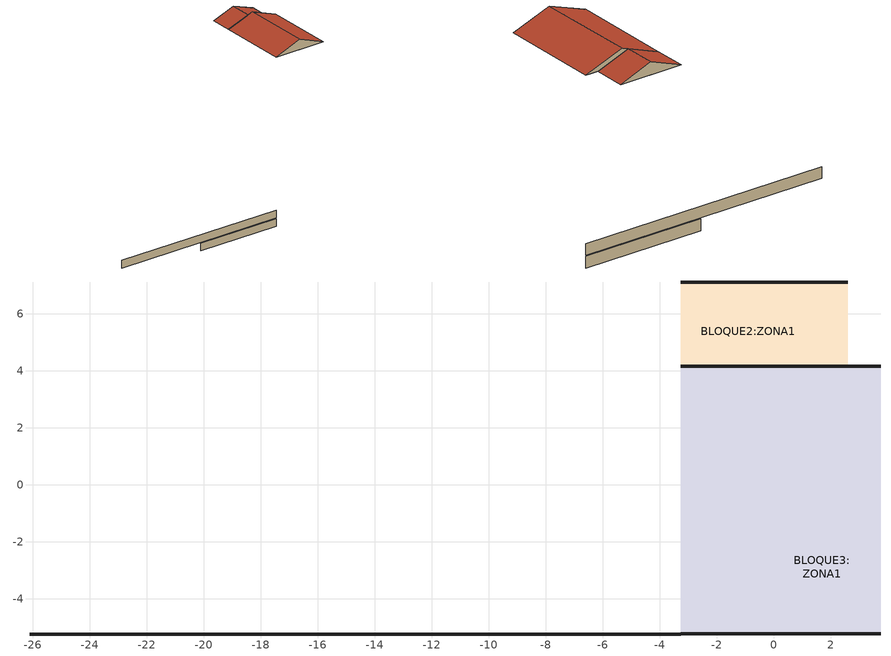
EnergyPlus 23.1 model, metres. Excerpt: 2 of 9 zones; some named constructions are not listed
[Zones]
BLOQUE3:ZONA1
 floor outside (Combined external floor - Uninsulated - Lightweight): -3.26,4.16 -2.81,4.16 -2.81,-4.94 -3.26,-4.94 z2.3; -3.26,-4.94 3.29,-4.94 3.29,-5.24 -3.26,-5.24 z2.3; 3.29,4.16 3.74,4.16 3.74,-5.24 3.29,-5.24 z2.3
 floor to BLOQUE1:LIVINGXROOM (Combined semi-exposed roof - Uninsulated - Lightweight_Rev): 0.08,2.31 -2.81,2.31 -2.81,4.16 0.08,4.16 z2.3; 0.99,-0.84 0.08,-0.84 0.08,4.16 0.99,4.16 z2.3
 floor to BLOQUE1:BEDROOM1 (Combined semi-exposed roof - Uninsulated - Lightweight_Rev): 0.08,0.56 -2.81,0.56 -2.81,2.31 0.08,2.31 z2.3
 floor to BLOQUE1:MASTERBEDROOM (Combined semi-exposed roof - Uninsulated - Lightweight_Rev): 0.08,-0.84 -0.71,-0.84 -0.71,0.56 0.08,0.56 z2.3; 0.08,-4.94 -2.81,-4.94 -2.81,-0.84 0.08,-0.84 z2.3
 floor to BLOQUE1:BATHROOM1 (Combined semi-exposed roof - Uninsulated - Lightweight_Rev): -0.71,-0.84 -2.81,-0.84 -2.81,0.56 -0.71,0.56 z2.3
 floor to BLOQUE1:BEDROOM2 (Combined semi-exposed roof - Uninsulated - Lightweight_Rev): 3.29,-4.94 0.08,-4.94 0.08,-0.84 3.29,-0.84 z2.3
 floor to BLOQUE1:KITCHEN (Combined semi-exposed roof - Uninsulated - Lightweight_Rev): 3.29,0.56 0.99,0.56 0.99,4.16 3.29,4.16 z2.3
 floor to BLOQUE1:BATHROOM2 (Combined semi-exposed roof - Uninsulated - Lightweight_Rev): 3.29,-0.84 0.99,-0.84 0.99,0.56 3.29,0.56 z2.3
 wall outside (Wall - Uninsulated - Lightweight): -3.26,-5.24,2.3 3.74,-5.24,2.3 0.24,-5.24,3.6; 3.74,4.16,2.3 2.59,4.16,2.3 -0.32,4.16,3.39 0.24,4.16,3.6
 wall outside (LinearBridgingConstruction): -3.26,-5.24 -26.1,-5.24 z-18.8:-17.8
 wall to BLOQUE2:ZONA1 (Lightweight 2 x 25mm gypsum plasterboard with 100mm cavity): 2.59,4.16,2.3 -3.26,4.16,2.3 -0.32,4.16,3.39
 roof outside (Pitched roof - Uninsulated - Lightweight): 3.74,-5.24,2.3 3.74,4.16,2.3 0.24,4.16,3.6 0.24,-5.24,3.6; -3.26,4.16,2.3 -3.26,-5.24,2.3 0.24,-5.24,3.6 0.24,4.16,3.6
BLOQUE2:ZONA1
 floor outside (Combined external floor - Uninsulated - Lightweight): 0.99,6.61 2.59,6.61 2.59,4.16 0.99,4.16 z2.3; -2.81,7.11 2.59,7.11 2.59,6.61 -2.81,6.61 z2.3; -3.26,7.11 -2.81,7.11 -2.81,4.16 -3.26,4.16 z2.3
 floor to BLOQUE1:LIVINGXROOM (Combined semi-exposed roof - Uninsulated - Lightweight_Rev): 0.99,4.16 -2.81,4.16 -2.81,6.61 0.99,6.61 z2.3
 wall outside (Wall - Uninsulated - Lightweight): -3.26,4.16,2.3 -0.32,4.16,3.39 -0.33,4.16,3.4; 2.59,7.11,2.3 -3.26,7.11,2.3 -0.33,7.11,3.4
 wall outside (LinearBridgingConstruction): -3.26,-5.24 -14.4,-5.24 z-19.9:-18.9
 roof outside (Pitched roof - Uninsulated - Lightweight): -3.26,7.11,2.3 -3.26,4.16,2.3 -0.33,4.16,3.4 -0.33,7.11,3.4; 2.59,4.16,2.3 2.59,7.11,2.3 -0.33,7.11,3.4 -0.33,4.16,3.4
[ENERGYMANAGEMENTSYSTEM:PROGRAM]
SetWindowOperation_BLOQUE1_LIVINGXROOM_Partition_3_0_0_0_0_0_Door: if BLOQUE1_LIVINGXROOM_Partition_3_0_0_0_0_0_Door_CoolCoil==0; if BLOQUE1_LIVINGXROOM_Partition_3_0_0_0_0_0_Door_HeatCoil==0; set NoH_NoC_reqs = 1; else; set NoH_NoC_reqs = 0; endif; else; set NoH_NoC_reqs = 0; endif; if BLOQUE1_LIVINGXROOM_Partition_3_0_0_0_0_0_Door_OpT<roundedACST; if BLOQUE1_LIVINGXROOM_Partition_3_0_0_0_0_0_Door_WindSpeed <= MaxWindSpeed; if BLOQUE1_LIVINGXROOM_Partition_3_0_0_0_0_0_Door_OutT>MinOutTemp; if BLOQUE1_LIVINGXROOM_Partition_3_0_0_0_0_0_Door_OutT < BLOQUE1_LIVINGXROOM_Partition_3_0_0_0_0_0_Door_OpT; if BLOQUE1_LIVINGXROOM_Partition_3_0_0_0_0_0_Door_Occ_count > 0; set meets_base_reqs = 1; else; set meets_base_reqs = 0; endif; else; set meets_base_reqs = 0; endif; else; set meets_base_reqs = 0; endif; else; set meets_base_reqs = 0; endif; else; set meets_base_reqs = 0; endif; if (NoH_NoC_reqs == 1) && (meets_base_reqs == 1); if BLOQUE1_LIVINGXROOM_Partition_3_0_0_0_0_0_Door_OpT>VST; set Ventilates_HVACmode2_BLOQUE1_LIVINGXROOM_Partition_3_0_0_0_0_0_Door = 1; else; set Ventilates_HVACmode2_BLOQUE1_LIVINGXROOM_Partition_3_0_0_0_0_0_Door = 0; endif; else; set Ventilates_HVACmode2_BLOQUE1_LIVINGXROOM_Partition_3_0_0_0_0_0_Door = 0; endif; if VentCtrl == 0; if BLOQUE1_LIVINGXROOM_Partition_3_0_0_0_0_0_Door_OutT < BLOQUE1_LIVINGXROOM_Partition_3_0_0_0_0_0_Door_OpT; if BLOQUE1_LIVINGXROOM_Partition_3_0_0_0_0_0_Door_OutT>MinOutTemp; if BLOQUE1_LIVINGXROOM_Partition_3_0_0_0_0_0_Door_OpT > VST; if BLOQUE1_LIVINGXROOM_Partition_3_0_0_0_0_0_Door_WindSpeed <= MaxWindSpeed; set Ventilates_HVACmode1_BLOQUE1_LIVINGXROOM_Partition_3_0_0_0_0_0_Door = 1; else; set Ventilates_HVACmode1_BLOQUE1_LIVINGXROOM_Partition_3_0_0_0_0_0_Door = 0; endif; else; set Ventilates_HVACmode1_BLOQUE1_LIVINGXROOM_Partition_3_0_0_0_0_0_Door = 0; endif; else; set Ventilates_HVACmode1_BLOQUE1_LIVINGXROOM_Partition_3_0_0_0_0_0_Door = 0; endif; else; set Ventilates_HVACmode1_BLOQUE1_LIVINGXROOM_Partition_3_0_0_0_0_0_Door = 0; endif; elseif VentCtrl == 1; if BLOQUE1_LIVINGXROOM_Partition_3_0_0_0_0_0_Door_OutT<BLOQUE1_LIVINGXROOM_Partition_3_0_0_0_0_0_Door_OpT; if BLOQUE1_LIVINGXROOM_Partition_3_0_0_0_0_0_Door_OutT>MinOutTemp; if BLOQUE1_LIVINGXROOM_Partition_3_0_0_0_0_0_Door_OpT > ACSTnoTol; if BLOQUE1_LIVINGXROOM_Partition_3_0_0_0_0_0_Door_WindSpeed <= MaxWindSpeed; set Ventilates_HVACmode1_BLOQUE1_LIVINGXROOM_Partition_3_0_0_0_0_0_Door = 1; else; set Ventilates_HVACmode1_BLOQUE1_LIVINGXROOM_Partition_3_0_0_0_0_0_Door = 0; endif; else; set Ventilates_HVACmode1_BLOQUE1_LIVINGXROOM_Partition_3_0_0_0_0_0_Door = 0; endif; else; set Ventilates_HVACmode1_BLOQUE1_LIVINGXROOM_Partition_3_0_0_0_0_0_Door = 0; endif; else; set Ventilates_HVACmode1_BLOQUE1_LIVINGXROOM_Partition_3_0_0_0_0_0_Door = 0; endif; endif; if HVACmode == 0; set BLOQUE1_LIVINGXROOM_Partition_3_0_0_0_0_0_Door_VentOpenFact = 0; elseif HVACmode == 1; if Ventilates_HVACmode1_BLOQUE1_LIVINGXROOM_Partition_3_0_0_0_0_0_Door == 1; set BLOQUE1_LIVINGXROOM_Partition_3_0_0_0_0_0_Door_VentOpenFact = BLOQUE1_LIVINGXROOM_Partition_3_0_0_0_0_0_Door_MyVOF; else; set BLOQUE1_LIVINGXROOM_Partition_3_0_0_0_0_0_Door_VentOpenFact = 0; endif; elseif HVACmode == 2; if Ventilates_HVACmode2_BLOQUE1_LIVINGXROOM_Partition_3_0_0_0_0_0_Door == 1; if (VentCtrl==0) || (VentCtrl==1); set BLOQUE1_LIVINGXROOM_Partition_3_0_0_0_0_0_Door_VentOpenFact = 1; elseif (VentCtrl==2) || (VentCtrl==3); set BLOQUE1_LIVINGXROOM_Partition_3_0_0_0_0_0_Door_VentOpenFact = BLOQUE1_LIVINGXROOM_Partition_3_0_0_0_0_0_Door_MyVOF; endif; else; set BLOQUE1_LIVINGXROOM_Partition_3_0_0_0_0_0_Door_VentOpenFact = 0; endif; endif
SetWindowOperation_BLOQUE1_LIVINGXROOM_Partition_5_0_0_0_0_0_Door: if BLOQUE1_LIVINGXROOM_Partition_5_0_0_0_0_0_Door_CoolCoil==0; if BLOQUE1_LIVINGXROOM_Partition_5_0_0_0_0_0_Door_HeatCoil==0; set NoH_NoC_reqs = 1; else; set NoH_NoC_reqs = 0; endif; else; set NoH_NoC_reqs = 0; endif; if BLOQUE1_LIVINGXROOM_Partition_5_0_0_0_0_0_Door_OpT<roundedACST; if BLOQUE1_LIVINGXROOM_Partition_5_0_0_0_0_0_Door_WindSpeed <= MaxWindSpeed; if BLOQUE1_LIVINGXROOM_Partition_5_0_0_0_0_0_Door_OutT>MinOutTemp; if BLOQUE1_LIVINGXROOM_Partition_5_0_0_0_0_0_Door_OutT < BLOQUE1_LIVINGXROOM_Partition_5_0_0_0_0_0_Door_OpT; if BLOQUE1_LIVINGXROOM_Partition_5_0_0_0_0_0_Door_Occ_count > 0; set meets_base_reqs = 1; else; set meets_base_reqs = 0; endif; else; set meets_base_reqs = 0; endif; else; set meets_base_reqs = 0; endif; else; set meets_base_reqs = 0; endif; else; set meets_base_reqs = 0; endif; if (NoH_NoC_reqs == 1) && (meets_base_reqs == 1); if BLOQUE1_LIVINGXROOM_Partition_5_0_0_0_0_0_Door_OpT>VST; set Ventilates_HVACmode2_BLOQUE1_LIVINGXROOM_Partition_5_0_0_0_0_0_Door = 1; else; set Ventilates_HVACmode2_BLOQUE1_LIVINGXROOM_Partition_5_0_0_0_0_0_Door = 0; endif; else; set Ventilates_HVACmode2_BLOQUE1_LIVINGXROOM_Partition_5_0_0_0_0_0_Door = 0; endif; if VentCtrl == 0; if BLOQUE1_LIVINGXROOM_Partition_5_0_0_0_0_0_Door_OutT < BLOQUE1_LIVINGXROOM_Partition_5_0_0_0_0_0_Door_OpT; if BLOQUE1_LIVINGXROOM_Partition_5_0_0_0_0_0_Door_OutT>MinOutTemp; if BLOQUE1_LIVINGXROOM_Partition_5_0_0_0_0_0_Door_OpT > VST; if BLOQUE1_LIVINGXROOM_Partition_5_0_0_0_0_0_Door_WindSpeed <= MaxWindSpeed; set Ventilates_HVACmode1_BLOQUE1_LIVINGXROOM_Partition_5_0_0_0_0_0_Door = 1; else; set Ventilates_HVACmode1_BLOQUE1_LIVINGXROOM_Partition_5_0_0_0_0_0_Door = 0; endif; else; set Ventilates_HVACmode1_BLOQUE1_LIVINGXROOM_Partition_5_0_0_0_0_0_Door = 0; endif; else; set Ventilates_HVACmode1_BLOQUE1_LIVINGXROOM_Partition_5_0_0_0_0_0_Door = 0; endif; else; set Ventilates_HVACmode1_BLOQUE1_LIVINGXROOM_Partition_5_0_0_0_0_0_Door = 0; endif; elseif VentCtrl == 1; if BLOQUE1_LIVINGXROOM_Partition_5_0_0_0_0_0_Door_OutT<BLOQUE1_LIVINGXROOM_Partition_5_0_0_0_0_0_Door_OpT; if BLOQUE1_LIVINGXROOM_Partition_5_0_0_0_0_0_Door_OutT>MinOutTemp; if BLOQUE1_LIVINGXROOM_Partition_5_0_0_0_0_0_Door_OpT > ACSTnoTol; if BLOQUE1_LIVINGXROOM_Partition_5_0_0_0_0_0_Door_WindSpeed <= MaxWindSpeed; set Ventilates_HVACmode1_BLOQUE1_LIVINGXROOM_Partition_5_0_0_0_0_0_Door = 1; else; set Ventilates_HVACmode1_BLOQUE1_LIVINGXROOM_Partition_5_0_0_0_0_0_Door = 0; endif; else; set Ventilates_HVACmode1_BLOQUE1_LIVINGXROOM_Partition_5_0_0_0_0_0_Door = 0; endif; else; set Ventilates_HVACmode1_BLOQUE1_LIVINGXROOM_Partition_5_0_0_0_0_0_Door = 0; endif; else; set Ventilates_HVACmode1_BLOQUE1_LIVINGXROOM_Partition_5_0_0_0_0_0_Door = 0; endif; endif; if HVACmode == 0; set BLOQUE1_LIVINGXROOM_Partition_5_0_0_0_0_0_Door_VentOpenFact = 0; elseif HVACmode == 1; if Ventilates_HVACmode1_BLOQUE1_LIVINGXROOM_Partition_5_0_0_0_0_0_Door == 1; set BLOQUE1_LIVINGXROOM_Partition_5_0_0_0_0_0_Door_VentOpenFact = BLOQUE1_LIVINGXROOM_Partition_5_0_0_0_0_0_Door_MyVOF; else; set BLOQUE1_LIVINGXROOM_Partition_5_0_0_0_0_0_Door_VentOpenFact = 0; endif; elseif HVACmode == 2; if Ventilates_HVACmode2_BLOQUE1_LIVINGXROOM_Partition_5_0_0_0_0_0_Door == 1; if (VentCtrl==0) || (VentCtrl==1); set BLOQUE1_LIVINGXROOM_Partition_5_0_0_0_0_0_Door_VentOpenFact = 1; elseif (VentCtrl==2) || (VentCtrl==3); set BLOQUE1_LIVINGXROOM_Partition_5_0_0_0_0_0_Door_VentOpenFact = BLOQUE1_LIVINGXROOM_Partition_5_0_0_0_0_0_Door_MyVOF; endif; else; set BLOQUE1_LIVINGXROOM_Partition_5_0_0_0_0_0_Door_VentOpenFact = 0; endif; endif
SetWindowOperation_BLOQUE1_LIVINGXROOM_Partition_6_0_0_0_0_0_Door: if BLOQUE1_LIVINGXROOM_Partition_6_0_0_0_0_0_Door_CoolCoil==0; if BLOQUE1_LIVINGXROOM_Partition_6_0_0_0_0_0_Door_HeatCoil==0; set NoH_NoC_reqs = 1; else; set NoH_NoC_reqs = 0; endif; else; set NoH_NoC_reqs = 0; endif; if BLOQUE1_LIVINGXROOM_Partition_6_0_0_0_0_0_Door_OpT<roundedACST; if BLOQUE1_LIVINGXROOM_Partition_6_0_0_0_0_0_Door_WindSpeed <= MaxWindSpeed; if BLOQUE1_LIVINGXROOM_Partition_6_0_0_0_0_0_Door_OutT>MinOutTemp; if BLOQUE1_LIVINGXROOM_Partition_6_0_0_0_0_0_Door_OutT < BLOQUE1_LIVINGXROOM_Partition_6_0_0_0_0_0_Door_OpT; if BLOQUE1_LIVINGXROOM_Partition_6_0_0_0_0_0_Door_Occ_count > 0; set meets_base_reqs = 1; else; set meets_base_reqs = 0; endif; else; set meets_base_reqs = 0; endif; else; set meets_base_reqs = 0; endif; else; set meets_base_reqs = 0; endif; else; set meets_base_reqs = 0; endif; if (NoH_NoC_reqs == 1) && (meets_base_reqs == 1); if BLOQUE1_LIVINGXROOM_Partition_6_0_0_0_0_0_Door_OpT>VST; set Ventilates_HVACmode2_BLOQUE1_LIVINGXROOM_Partition_6_0_0_0_0_0_Door = 1; else; set Ventilates_HVACmode2_BLOQUE1_LIVINGXROOM_Partition_6_0_0_0_0_0_Door = 0; endif; else; set Ventilates_HVACmode2_BLOQUE1_LIVINGXROOM_Partition_6_0_0_0_0_0_Door = 0; endif; if VentCtrl == 0; if BLOQUE1_LIVINGXROOM_Partition_6_0_0_0_0_0_Door_OutT < BLOQUE1_LIVINGXROOM_Partition_6_0_0_0_0_0_Door_OpT; if BLOQUE1_LIVINGXROOM_Partition_6_0_0_0_0_0_Door_OutT>MinOutTemp; if BLOQUE1_LIVINGXROOM_Partition_6_0_0_0_0_0_Door_OpT > VST; if BLOQUE1_LIVINGXROOM_Partition_6_0_0_0_0_0_Door_WindSpeed <= MaxWindSpeed; set Ventilates_HVACmode1_BLOQUE1_LIVINGXROOM_Partition_6_0_0_0_0_0_Door = 1; else; set Ventilates_HVACmode1_BLOQUE1_LIVINGXROOM_Partition_6_0_0_0_0_0_Door = 0; endif; else; set Ventilates_HVACmode1_BLOQUE1_LIVINGXROOM_Partition_6_0_0_0_0_0_Door = 0; endif; else; set Ventilates_HVACmode1_BLOQUE1_LIVINGXROOM_Partition_6_0_0_0_0_0_Door = 0; endif; else; set Ventilates_HVACmode1_BLOQUE1_LIVINGXROOM_Partition_6_0_0_0_0_0_Door = 0; endif; elseif VentCtrl == 1; if BLOQUE1_LIVINGXROOM_Partition_6_0_0_0_0_0_Door_OutT<BLOQUE1_LIVINGXROOM_Partition_6_0_0_0_0_0_Door_OpT; if BLOQUE1_LIVINGXROOM_Partition_6_0_0_0_0_0_Door_OutT>MinOutTemp; if BLOQUE1_LIVINGXROOM_Partition_6_0_0_0_0_0_Door_OpT > ACSTnoTol; if BLOQUE1_LIVINGXROOM_Partition_6_0_0_0_0_0_Door_WindSpeed <= MaxWindSpeed; set Ventilates_HVACmode1_BLOQUE1_LIVINGXROOM_Partition_6_0_0_0_0_0_Door = 1; else; set Ventilates_HVACmode1_BLOQUE1_LIVINGXROOM_Partition_6_0_0_0_0_0_Door = 0; endif; else; set Ventilates_HVACmode1_BLOQUE1_LIVINGXROOM_Partition_6_0_0_0_0_0_Door = 0; endif; else; set Ventilates_HVACmode1_BLOQUE1_LIVINGXROOM_Partition_6_0_0_0_0_0_Door = 0; endif; else; set Ventilates_HVACmode1_BLOQUE1_LIVINGXROOM_Partition_6_0_0_0_0_0_Door = 0; endif; endif; if HVACmode == 0; set BLOQUE1_LIVINGXROOM_Partition_6_0_0_0_0_0_Door_VentOpenFact = 0; elseif HVACmode == 1; if Ventilates_HVACmode1_BLOQUE1_LIVINGXROOM_Partition_6_0_0_0_0_0_Door == 1; set BLOQUE1_LIVINGXROOM_Partition_6_0_0_0_0_0_Door_VentOpenFact = BLOQUE1_LIVINGXROOM_Partition_6_0_0_0_0_0_Door_MyVOF; else; set BLOQUE1_LIVINGXROOM_Partition_6_0_0_0_0_0_Door_VentOpenFact = 0; endif; elseif HVACmode == 2; if Ventilates_HVACmode2_BLOQUE1_LIVINGXROOM_Partition_6_0_0_0_0_0_Door == 1; if (VentCtrl==0) || (VentCtrl==1); set BLOQUE1_LIVINGXROOM_Partition_6_0_0_0_0_0_Door_VentOpenFact = 1; elseif (VentCtrl==2) || (VentCtrl==3); set BLOQUE1_LIVINGXROOM_Partition_6_0_0_0_0_0_Door_VentOpenFact = BLOQUE1_LIVINGXROOM_Partition_6_0_0_0_0_0_Door_MyVOF; endif; else; set BLOQUE1_LIVINGXROOM_Partition_6_0_0_0_0_0_Door_VentOpenFact = 0; endif; endif
SetMyVOF_BLOQUE1_LIVINGXROOM_Partition_7_0_0_0_0_0_Door: set slope = (1 - MultiplierVOF) / (MinTempDiffVOF - MaxTempDiffVOF); if BLOQUE1_LIVINGXROOM_Partition_7_0_0_0_0_0_Door_OutT > 0; set BLOQUE1_LIVINGXROOM_Partition_7_0_0_0_0_0_Door_TempDiffVOF = BLOQUE1_LIVINGXROOM_Partition_7_0_0_0_0_0_Door_OpT - BLOQUE1_LIVINGXROOM_Partition_7_0_0_0_0_0_Door_OutT; else; set BLOQUE1_LIVINGXROOM_Partition_7_0_0_0_0_0_Door_TempDiffVOF = BLOQUE1_LIVINGXROOM_Partition_7_0_0_0_0_0_Door_OpT + BLOQUE1_LIVINGXROOM_Partition_7_0_0_0_0_0_Door_OutT; endif; if BLOQUE1_LIVINGXROOM_Partition_7_0_0_0_0_0_Door_OutT > BLOQUE1_LIVINGXROOM_Partition_7_0_0_0_0_0_Door_OpT; set BLOQUE1_LIVINGXROOM_Partition_7_0_0_0_0_0_Door_MyVOF = 0; else; if BLOQUE1_LIVINGXROOM_Partition_7_0_0_0_0_0_Door_TempDiffVOF > MaxTempDiffVOF; set BLOQUE1_LIVINGXROOM_Partition_7_0_0_0_0_0_Door_MyVOF = MultiplierVOF; elseif BLOQUE1_LIVINGXROOM_Partition_7_0_0_0_0_0_Door_TempDiffVOF < MinTempDiffVOF; set BLOQUE1_LIVINGXROOM_Partition_7_0_0_0_0_0_Door_MyVOF = 1.0; else; set BLOQUE1_LIVINGXROOM_Partition_7_0_0_0_0_0_Door_MyVOF = slope*BLOQUE1_LIVINGXROOM_Partition_7_0_0_0_0_0_Door_TempDiffVOF - slope*MinTempDiffVOF + 1; endif; endif
SetWindowOperation_BLOQUE1_LIVINGXROOM_Partition_7_0_0_0_0_0_Door: if BLOQUE1_LIVINGXROOM_Partition_7_0_0_0_0_0_Door_CoolCoil==0; if BLOQUE1_LIVINGXROOM_Partition_7_0_0_0_0_0_Door_HeatCoil==0; set NoH_NoC_reqs = 1; else; set NoH_NoC_reqs = 0; endif; else; set NoH_NoC_reqs = 0; endif; if BLOQUE1_LIVINGXROOM_Partition_7_0_0_0_0_0_Door_OpT<roundedACST; if BLOQUE1_LIVINGXROOM_Partition_7_0_0_0_0_0_Door_WindSpeed <= MaxWindSpeed; if BLOQUE1_LIVINGXROOM_Partition_7_0_0_0_0_0_Door_OutT>MinOutTemp; if BLOQUE1_LIVINGXROOM_Partition_7_0_0_0_0_0_Door_OutT < BLOQUE1_LIVINGXROOM_Partition_7_0_0_0_0_0_Door_OpT; if BLOQUE1_LIVINGXROOM_Partition_7_0_0_0_0_0_Door_Occ_count > 0; set meets_base_reqs = 1; else; set meets_base_reqs = 0; endif; else; set meets_base_reqs = 0; endif; else; set meets_base_reqs = 0; endif; else; set meets_base_reqs = 0; endif; else; set meets_base_reqs = 0; endif; if (NoH_NoC_reqs == 1) && (meets_base_reqs == 1); if BLOQUE1_LIVINGXROOM_Partition_7_0_0_0_0_0_Door_OpT>VST; set Ventilates_HVACmode2_BLOQUE1_LIVINGXROOM_Partition_7_0_0_0_0_0_Door = 1; else; set Ventilates_HVACmode2_BLOQUE1_LIVINGXROOM_Partition_7_0_0_0_0_0_Door = 0; endif; else; set Ventilates_HVACmode2_BLOQUE1_LIVINGXROOM_Partition_7_0_0_0_0_0_Door = 0; endif; if VentCtrl == 0; if BLOQUE1_LIVINGXROOM_Partition_7_0_0_0_0_0_Door_OutT < BLOQUE1_LIVINGXROOM_Partition_7_0_0_0_0_0_Door_OpT; if BLOQUE1_LIVINGXROOM_Partition_7_0_0_0_0_0_Door_OutT>MinOutTemp; if BLOQUE1_LIVINGXROOM_Partition_7_0_0_0_0_0_Door_OpT > VST; if BLOQUE1_LIVINGXROOM_Partition_7_0_0_0_0_0_Door_WindSpeed <= MaxWindSpeed; set Ventilates_HVACmode1_BLOQUE1_LIVINGXROOM_Partition_7_0_0_0_0_0_Door = 1; else; set Ventilates_HVACmode1_BLOQUE1_LIVINGXROOM_Partition_7_0_0_0_0_0_Door = 0; endif; else; set Ventilates_HVACmode1_BLOQUE1_LIVINGXROOM_Partition_7_0_0_0_0_0_Door = 0; endif; else; set Ventilates_HVACmode1_BLOQUE1_LIVINGXROOM_Partition_7_0_0_0_0_0_Door = 0; endif; else; set Ventilates_HVACmode1_BLOQUE1_LIVINGXROOM_Partition_7_0_0_0_0_0_Door = 0; endif; elseif VentCtrl == 1; if BLOQUE1_LIVINGXROOM_Partition_7_0_0_0_0_0_Door_OutT<BLOQUE1_LIVINGXROOM_Partition_7_0_0_0_0_0_Door_OpT; if BLOQUE1_LIVINGXROOM_Partition_7_0_0_0_0_0_Door_OutT>MinOutTemp; if BLOQUE1_LIVINGXROOM_Partition_7_0_0_0_0_0_Door_OpT > ACSTnoTol; if BLOQUE1_LIVINGXROOM_Partition_7_0_0_0_0_0_Door_WindSpeed <= MaxWindSpeed; set Ventilates_HVACmode1_BLOQUE1_LIVINGXROOM_Partition_7_0_0_0_0_0_Door = 1; else; set Ventilates_HVACmode1_BLOQUE1_LIVINGXROOM_Partition_7_0_0_0_0_0_Door = 0; endif; else; set Ventilates_HVACmode1_BLOQUE1_LIVINGXROOM_Partition_7_0_0_0_0_0_Door = 0; endif; else; set Ventilates_HVACmode1_BLOQUE1_LIVINGXROOM_Partition_7_0_0_0_0_0_Door = 0; endif; else; set Ventilates_HVACmode1_BLOQUE1_LIVINGXROOM_Partition_7_0_0_0_0_0_Door = 0; endif; endif; if HVACmode == 0; set BLOQUE1_LIVINGXROOM_Partition_7_0_0_0_0_0_Door_VentOpenFact = 0; elseif HVACmode == 1; if Ventilates_HVACmode1_BLOQUE1_LIVINGXROOM_Partition_7_0_0_0_0_0_Door == 1; set BLOQUE1_LIVINGXROOM_Partition_7_0_0_0_0_0_Door_VentOpenFact = BLOQUE1_LIVINGXROOM_Partition_7_0_0_0_0_0_Door_MyVOF; else; set BLOQUE1_LIVINGXROOM_Partition_7_0_0_0_0_0_Door_VentOpenFact = 0; endif; elseif HVACmode == 2; if Ventilates_HVACmode2_BLOQUE1_LIVINGXROOM_Partition_7_0_0_0_0_0_Door == 1; if (VentCtrl==0) || (VentCtrl==1); set BLOQUE1_LIVINGXROOM_Partition_7_0_0_0_0_0_Door_VentOpenFact = 1; elseif (VentCtrl==2) || (VentCtrl==3); set BLOQUE1_LIVINGXROOM_Partition_7_0_0_0_0_0_Door_VentOpenFact = BLOQUE1_LIVINGXROOM_Partition_7_0_0_0_0_0_Door_MyVOF; endif; else; set BLOQUE1_LIVINGXROOM_Partition_7_0_0_0_0_0_Door_VentOpenFact = 0; endif; endif
SetMyVOF_BLOQUE1_LIVINGXROOM_Wall_8_0_0_0_0_0_Door: set slope = (1 - MultiplierVOF) / (MinTempDiffVOF - MaxTempDiffVOF); if BLOQUE1_LIVINGXROOM_Wall_8_0_0_0_0_0_Door_OutT > 0; set BLOQUE1_LIVINGXROOM_Wall_8_0_0_0_0_0_Door_TempDiffVOF = BLOQUE1_LIVINGXROOM_Wall_8_0_0_0_0_0_Door_OpT - BLOQUE1_LIVINGXROOM_Wall_8_0_0_0_0_0_Door_OutT; else; set BLOQUE1_LIVINGXROOM_Wall_8_0_0_0_0_0_Door_TempDiffVOF = BLOQUE1_LIVINGXROOM_Wall_8_0_0_0_0_0_Door_OpT + BLOQUE1_LIVINGXROOM_Wall_8_0_0_0_0_0_Door_OutT; endif; if BLOQUE1_LIVINGXROOM_Wall_8_0_0_0_0_0_Door_OutT > BLOQUE1_LIVINGXROOM_Wall_8_0_0_0_0_0_Door_OpT; set BLOQUE1_LIVINGXROOM_Wall_8_0_0_0_0_0_Door_MyVOF = 0; else; if BLOQUE1_LIVINGXROOM_Wall_8_0_0_0_0_0_Door_TempDiffVOF > MaxTempDiffVOF; set BLOQUE1_LIVINGXROOM_Wall_8_0_0_0_0_0_Door_MyVOF = MultiplierVOF; elseif BLOQUE1_LIVINGXROOM_Wall_8_0_0_0_0_0_Door_TempDiffVOF < MinTempDiffVOF; set BLOQUE1_LIVINGXROOM_Wall_8_0_0_0_0_0_Door_MyVOF = 1.0; else; set BLOQUE1_LIVINGXROOM_Wall_8_0_0_0_0_0_Door_MyVOF = slope*BLOQUE1_LIVINGXROOM_Wall_8_0_0_0_0_0_Door_TempDiffVOF - slope*MinTempDiffVOF + 1; endif; endif
SetWindowOperation_BLOQUE1_LIVINGXROOM_Wall_8_0_0_0_0_0_Door: if BLOQUE1_LIVINGXROOM_Wall_8_0_0_0_0_0_Door_CoolCoil==0; if BLOQUE1_LIVINGXROOM_Wall_8_0_0_0_0_0_Door_HeatCoil==0; set NoH_NoC_reqs = 1; else; set NoH_NoC_reqs = 0; endif; else; set NoH_NoC_reqs = 0; endif; if BLOQUE1_LIVINGXROOM_Wall_8_0_0_0_0_0_Door_OpT<roundedACST; if BLOQUE1_LIVINGXROOM_Wall_8_0_0_0_0_0_Door_WindSpeed <= MaxWindSpeed; if BLOQUE1_LIVINGXROOM_Wall_8_0_0_0_0_0_Door_OutT>MinOutTemp; if BLOQUE1_LIVINGXROOM_Wall_8_0_0_0_0_0_Door_OutT < BLOQUE1_LIVINGXROOM_Wall_8_0_0_0_0_0_Door_OpT; if BLOQUE1_LIVINGXROOM_Wall_8_0_0_0_0_0_Door_Occ_count > 0; set meets_base_reqs = 1; else; set meets_base_reqs = 0; endif; else; set meets_base_reqs = 0; endif; else; set meets_base_reqs = 0; endif; else; set meets_base_reqs = 0; endif; else; set meets_base_reqs = 0; endif; if (NoH_NoC_reqs == 1) && (meets_base_reqs == 1); if BLOQUE1_LIVINGXROOM_Wall_8_0_0_0_0_0_Door_OpT>VST; set Ventilates_HVACmode2_BLOQUE1_LIVINGXROOM_Wall_8_0_0_0_0_0_Door = 1; else; set Ventilates_HVACmode2_BLOQUE1_LIVINGXROOM_Wall_8_0_0_0_0_0_Door = 0; endif; else; set Ventilates_HVACmode2_BLOQUE1_LIVINGXROOM_Wall_8_0_0_0_0_0_Door = 0; endif; if VentCtrl == 0; if BLOQUE1_LIVINGXROOM_Wall_8_0_0_0_0_0_Door_OutT < BLOQUE1_LIVINGXROOM_Wall_8_0_0_0_0_0_Door_OpT; if BLOQUE1_LIVINGXROOM_Wall_8_0_0_0_0_0_Door_OutT>MinOutTemp; if BLOQUE1_LIVINGXROOM_Wall_8_0_0_0_0_0_Door_OpT > VST; if BLOQUE1_LIVINGXROOM_Wall_8_0_0_0_0_0_Door_WindSpeed <= MaxWindSpeed; set Ventilates_HVACmode1_BLOQUE1_LIVINGXROOM_Wall_8_0_0_0_0_0_Door = 1; else; set Ventilates_HVACmode1_BLOQUE1_LIVINGXROOM_Wall_8_0_0_0_0_0_Door = 0; endif; else; set Ventilates_HVACmode1_BLOQUE1_LIVINGXROOM_Wall_8_0_0_0_0_0_Door = 0; endif; else; set Ventilates_HVACmode1_BLOQUE1_LIVINGXROOM_Wall_8_0_0_0_0_0_Door = 0; endif; else; set Ventilates_HVACmode1_BLOQUE1_LIVINGXROOM_Wall_8_0_0_0_0_0_Door = 0; endif; elseif VentCtrl == 1; if BLOQUE1_LIVINGXROOM_Wall_8_0_0_0_0_0_Door_OutT<BLOQUE1_LIVINGXROOM_Wall_8_0_0_0_0_0_Door_OpT; if BLOQUE1_LIVINGXROOM_Wall_8_0_0_0_0_0_Door_OutT>MinOutTemp; if BLOQUE1_LIVINGXROOM_Wall_8_0_0_0_0_0_Door_OpT > ACSTnoTol; if BLOQUE1_LIVINGXROOM_Wall_8_0_0_0_0_0_Door_WindSpeed <= MaxWindSpeed; set Ventilates_HVACmode1_BLOQUE1_LIVINGXROOM_Wall_8_0_0_0_0_0_Door = 1; else; set Ventilates_HVACmode1_BLOQUE1_LIVINGXROOM_Wall_8_0_0_0_0_0_Door = 0; endif; else; set Ventilates_HVACmode1_BLOQUE1_LIVINGXROOM_Wall_8_0_0_0_0_0_Door = 0; endif; else; set Ventilates_HVACmode1_BLOQUE1_LIVINGXROOM_Wall_8_0_0_0_0_0_Door = 0; endif; else; set Ventilates_HVACmode1_BLOQUE1_LIVINGXROOM_Wall_8_0_0_0_0_0_Door = 0; endif; endif; if HVACmode == 0; set BLOQUE1_LIVINGXROOM_Wall_8_0_0_0_0_0_Door_VentOpenFact = 0; elseif HVACmode == 1; if Ventilates_HVACmode1_BLOQUE1_LIVINGXROOM_Wall_8_0_0_0_0_0_Door == 1; set BLOQUE1_LIVINGXROOM_Wall_8_0_0_0_0_0_Door_VentOpenFact = BLOQUE1_LIVINGXROOM_Wall_8_0_0_0_0_0_Door_MyVOF; else; set BLOQUE1_LIVINGXROOM_Wall_8_0_0_0_0_0_Door_VentOpenFact = 0; endif; elseif HVACmode == 2; if Ventilates_HVACmode2_BLOQUE1_LIVINGXROOM_Wall_8_0_0_0_0_0_Door == 1; if (VentCtrl==0) || (VentCtrl==1); set BLOQUE1_LIVINGXROOM_Wall_8_0_0_0_0_0_Door_VentOpenFact = 1; elseif (VentCtrl==2) || (VentCtrl==3); set BLOQUE1_LIVINGXROOM_Wall_8_0_0_0_0_0_Door_VentOpenFact = BLOQUE1_LIVINGXROOM_Wall_8_0_0_0_0_0_Door_MyVOF; endif; else; set BLOQUE1_LIVINGXROOM_Wall_8_0_0_0_0_0_Door_VentOpenFact = 0; endif; endif
SetMyVOF_BLOQUE1_LIVINGXROOM_Wall_9_0_0_0_0_0_Win: set slope = (1 - MultiplierVOF) / (MinTempDiffVOF - MaxTempDiffVOF); if BLOQUE1_LIVINGXROOM_Wall_9_0_0_0_0_0_Win_OutT > 0; set BLOQUE1_LIVINGXROOM_Wall_9_0_0_0_0_0_Win_TempDiffVOF = BLOQUE1_LIVINGXROOM_Wall_9_0_0_0_0_0_Win_OpT - BLOQUE1_LIVINGXROOM_Wall_9_0_0_0_0_0_Win_OutT; else; set BLOQUE1_LIVINGXROOM_Wall_9_0_0_0_0_0_Win_TempDiffVOF = BLOQUE1_LIVINGXROOM_Wall_9_0_0_0_0_0_Win_OpT + BLOQUE1_LIVINGXROOM_Wall_9_0_0_0_0_0_Win_OutT; endif; if BLOQUE1_LIVINGXROOM_Wall_9_0_0_0_0_0_Win_OutT > BLOQUE1_LIVINGXROOM_Wall_9_0_0_0_0_0_Win_OpT; set BLOQUE1_LIVINGXROOM_Wall_9_0_0_0_0_0_Win_MyVOF = 0; else; if BLOQUE1_LIVINGXROOM_Wall_9_0_0_0_0_0_Win_TempDiffVOF > MaxTempDiffVOF; set BLOQUE1_LIVINGXROOM_Wall_9_0_0_0_0_0_Win_MyVOF = MultiplierVOF; elseif BLOQUE1_LIVINGXROOM_Wall_9_0_0_0_0_0_Win_TempDiffVOF < MinTempDiffVOF; set BLOQUE1_LIVINGXROOM_Wall_9_0_0_0_0_0_Win_MyVOF = 1.0; else; set BLOQUE1_LIVINGXROOM_Wall_9_0_0_0_0_0_Win_MyVOF = slope*BLOQUE1_LIVINGXROOM_Wall_9_0_0_0_0_0_Win_TempDiffVOF - slope*MinTempDiffVOF + 1; endif; endif
SetWindowOperation_BLOQUE1_LIVINGXROOM_Wall_9_0_0_0_0_0_Win: if BLOQUE1_LIVINGXROOM_Wall_9_0_0_0_0_0_Win_CoolCoil==0; if BLOQUE1_LIVINGXROOM_Wall_9_0_0_0_0_0_Win_HeatCoil==0; set NoH_NoC_reqs = 1; else; set NoH_NoC_reqs = 0; endif; else; set NoH_NoC_reqs = 0; endif; if BLOQUE1_LIVINGXROOM_Wall_9_0_0_0_0_0_Win_OpT<roundedACST; if BLOQUE1_LIVINGXROOM_Wall_9_0_0_0_0_0_Win_WindSpeed <= MaxWindSpeed; if BLOQUE1_LIVINGXROOM_Wall_9_0_0_0_0_0_Win_OutT>MinOutTemp; if BLOQUE1_LIVINGXROOM_Wall_9_0_0_0_0_0_Win_OutT < BLOQUE1_LIVINGXROOM_Wall_9_0_0_0_0_0_Win_OpT; if BLOQUE1_LIVINGXROOM_Wall_9_0_0_0_0_0_Win_Occ_count > 0; set meets_base_reqs = 1; else; set meets_base_reqs = 0; endif; else; set meets_base_reqs = 0; endif; else; set meets_base_reqs = 0; endif; else; set meets_base_reqs = 0; endif; else; set meets_base_reqs = 0; endif; if (NoH_NoC_reqs == 1) && (meets_base_reqs == 1); if BLOQUE1_LIVINGXROOM_Wall_9_0_0_0_0_0_Win_OpT>VST; set Ventilates_HVACmode2_BLOQUE1_LIVINGXROOM_Wall_9_0_0_0_0_0_Win = 1; else; set Ventilates_HVACmode2_BLOQUE1_LIVINGXROOM_Wall_9_0_0_0_0_0_Win = 0; endif; else; set Ventilates_HVACmode2_BLOQUE1_LIVINGXROOM_Wall_9_0_0_0_0_0_Win = 0; endif; if VentCtrl == 0; if BLOQUE1_LIVINGXROOM_Wall_9_0_0_0_0_0_Win_OutT < BLOQUE1_LIVINGXROOM_Wall_9_0_0_0_0_0_Win_OpT; if BLOQUE1_LIVINGXROOM_Wall_9_0_0_0_0_0_Win_OutT>MinOutTemp; if BLOQUE1_LIVINGXROOM_Wall_9_0_0_0_0_0_Win_OpT > VST; if BLOQUE1_LIVINGXROOM_Wall_9_0_0_0_0_0_Win_WindSpeed <= MaxWindSpeed; set Ventilates_HVACmode1_BLOQUE1_LIVINGXROOM_Wall_9_0_0_0_0_0_Win = 1; else; set Ventilates_HVACmode1_BLOQUE1_LIVINGXROOM_Wall_9_0_0_0_0_0_Win = 0; endif; else; set Ventilates_HVACmode1_BLOQUE1_LIVINGXROOM_Wall_9_0_0_0_0_0_Win = 0; endif; else; set Ventilates_HVACmode1_BLOQUE1_LIVINGXROOM_Wall_9_0_0_0_0_0_Win = 0; endif; else; set Ventilates_HVACmode1_BLOQUE1_LIVINGXROOM_Wall_9_0_0_0_0_0_Win = 0; endif; elseif VentCtrl == 1; if BLOQUE1_LIVINGXROOM_Wall_9_0_0_0_0_0_Win_OutT<BLOQUE1_LIVINGXROOM_Wall_9_0_0_0_0_0_Win_OpT; if BLOQUE1_LIVINGXROOM_Wall_9_0_0_0_0_0_Win_OutT>MinOutTemp; if BLOQUE1_LIVINGXROOM_Wall_9_0_0_0_0_0_Win_OpT > ACSTnoTol; if BLOQUE1_LIVINGXROOM_Wall_9_0_0_0_0_0_Win_WindSpeed <= MaxWindSpeed; set Ventilates_HVACmode1_BLOQUE1_LIVINGXROOM_Wall_9_0_0_0_0_0_Win = 1; else; set Ventilates_HVACmode1_BLOQUE1_LIVINGXROOM_Wall_9_0_0_0_0_0_Win = 0; endif; else; set Ventilates_HVACmode1_BLOQUE1_LIVINGXROOM_Wall_9_0_0_0_0_0_Win = 0; endif; else; set Ventilates_HVACmode1_BLOQUE1_LIVINGXROOM_Wall_9_0_0_0_0_0_Win = 0; endif; else; set Ventilates_HVACmode1_BLOQUE1_LIVINGXROOM_Wall_9_0_0_0_0_0_Win = 0; endif; endif; if HVACmode == 0; set BLOQUE1_LIVINGXROOM_Wall_9_0_0_0_0_0_Win_VentOpenFact = 0; elseif HVACmode == 1; if Ventilates_HVACmode1_BLOQUE1_LIVINGXROOM_Wall_9_0_0_0_0_0_Win == 1; set BLOQUE1_LIVINGXROOM_Wall_9_0_0_0_0_0_Win_VentOpenFact = BLOQUE1_LIVINGXROOM_Wall_9_0_0_0_0_0_Win_MyVOF; else; set BLOQUE1_LIVINGXROOM_Wall_9_0_0_0_0_0_Win_VentOpenFact = 0; endif; elseif HVACmode == 2; if Ventilates_HVACmode2_BLOQUE1_LIVINGXROOM_Wall_9_0_0_0_0_0_Win == 1; if (VentCtrl==0) || (VentCtrl==1); set BLOQUE1_LIVINGXROOM_Wall_9_0_0_0_0_0_Win_VentOpenFact = 1; elseif (VentCtrl==2) || (VentCtrl==3); set BLOQUE1_LIVINGXROOM_Wall_9_0_0_0_0_0_Win_VentOpenFact = BLOQUE1_LIVINGXROOM_Wall_9_0_0_0_0_0_Win_MyVOF; endif; else; set BLOQUE1_LIVINGXROOM_Wall_9_0_0_0_0_0_Win_VentOpenFact = 0; endif; endif
SetMyVOF_BLOQUE1_LIVINGXROOM_Wall_10_0_0_0_0_0_Win: set slope = (1 - MultiplierVOF) / (MinTempDiffVOF - MaxTempDiffVOF); if BLOQUE1_LIVINGXROOM_Wall_10_0_0_0_0_0_Win_OutT > 0; set BLOQUE1_LIVINGXROOM_Wall_10_0_0_0_0_0_Win_TempDiffVOF = BLOQUE1_LIVINGXROOM_Wall_10_0_0_0_0_0_Win_OpT - BLOQUE1_LIVINGXROOM_Wall_10_0_0_0_0_0_Win_OutT; else; set BLOQUE1_LIVINGXROOM_Wall_10_0_0_0_0_0_Win_TempDiffVOF = BLOQUE1_LIVINGXROOM_Wall_10_0_0_0_0_0_Win_OpT + BLOQUE1_LIVINGXROOM_Wall_10_0_0_0_0_0_Win_OutT; endif; if BLOQUE1_LIVINGXROOM_Wall_10_0_0_0_0_0_Win_OutT > BLOQUE1_LIVINGXROOM_Wall_10_0_0_0_0_0_Win_OpT; set BLOQUE1_LIVINGXROOM_Wall_10_0_0_0_0_0_Win_MyVOF = 0; else; if BLOQUE1_LIVINGXROOM_Wall_10_0_0_0_0_0_Win_TempDiffVOF > MaxTempDiffVOF; set BLOQUE1_LIVINGXROOM_Wall_10_0_0_0_0_0_Win_MyVOF = MultiplierVOF; elseif BLOQUE1_LIVINGXROOM_Wall_10_0_0_0_0_0_Win_TempDiffVOF < MinTempDiffVOF; set BLOQUE1_LIVINGXROOM_Wall_10_0_0_0_0_0_Win_MyVOF = 1.0; else; set BLOQUE1_LIVINGXROOM_Wall_10_0_0_0_0_0_Win_MyVOF = slope*BLOQUE1_LIVINGXROOM_Wall_10_0_0_0_0_0_Win_TempDiffVOF - slope*MinTempDiffVOF + 1; endif; endif
SetWindowOperation_BLOQUE1_LIVINGXROOM_Wall_10_0_0_0_0_0_Win: if BLOQUE1_LIVINGXROOM_Wall_10_0_0_0_0_0_Win_CoolCoil==0; if BLOQUE1_LIVINGXROOM_Wall_10_0_0_0_0_0_Win_HeatCoil==0; set NoH_NoC_reqs = 1; else; set NoH_NoC_reqs = 0; endif; else; set NoH_NoC_reqs = 0; endif; if BLOQUE1_LIVINGXROOM_Wall_10_0_0_0_0_0_Win_OpT<roundedACST; if BLOQUE1_LIVINGXROOM_Wall_10_0_0_0_0_0_Win_WindSpeed <= MaxWindSpeed; if BLOQUE1_LIVINGXROOM_Wall_10_0_0_0_0_0_Win_OutT>MinOutTemp; if BLOQUE1_LIVINGXROOM_Wall_10_0_0_0_0_0_Win_OutT < BLOQUE1_LIVINGXROOM_Wall_10_0_0_0_0_0_Win_OpT; if BLOQUE1_LIVINGXROOM_Wall_10_0_0_0_0_0_Win_Occ_count > 0; set meets_base_reqs = 1; else; set meets_base_reqs = 0; endif; else; set meets_base_reqs = 0; endif; else; set meets_base_reqs = 0; endif; else; set meets_base_reqs = 0; endif; else; set meets_base_reqs = 0; endif; if (NoH_NoC_reqs == 1) && (meets_base_reqs == 1); if BLOQUE1_LIVINGXROOM_Wall_10_0_0_0_0_0_Win_OpT>VST; set Ventilates_HVACmode2_BLOQUE1_LIVINGXROOM_Wall_10_0_0_0_0_0_Win = 1; else; set Ventilates_HVACmode2_BLOQUE1_LIVINGXROOM_Wall_10_0_0_0_0_0_Win = 0; endif; else; set Ventilates_HVACmode2_BLOQUE1_LIVINGXROOM_Wall_10_0_0_0_0_0_Win = 0; endif; if VentCtrl == 0; if BLOQUE1_LIVINGXROOM_Wall_10_0_0_0_0_0_Win_OutT < BLOQUE1_LIVINGXROOM_Wall_10_0_0_0_0_0_Win_OpT; if BLOQUE1_LIVINGXROOM_Wall_10_0_0_0_0_0_Win_OutT>MinOutTemp; if BLOQUE1_LIVINGXROOM_Wall_10_0_0_0_0_0_Win_OpT > VST; if BLOQUE1_LIVINGXROOM_Wall_10_0_0_0_0_0_Win_WindSpeed <= MaxWindSpeed; set Ventilates_HVACmode1_BLOQUE1_LIVINGXROOM_Wall_10_0_0_0_0_0_Win = 1; else; set Ventilates_HVACmode1_BLOQUE1_LIVINGXROOM_Wall_10_0_0_0_0_0_Win = 0; endif; else; set Ventilates_HVACmode1_BLOQUE1_LIVINGXROOM_Wall_10_0_0_0_0_0_Win = 0; endif; else; set Ventilates_HVACmode1_BLOQUE1_LIVINGXROOM_Wall_10_0_0_0_0_0_Win = 0; endif; else; set Ventilates_HVACmode1_BLOQUE1_LIVINGXROOM_Wall_10_0_0_0_0_0_Win = 0; endif; elseif VentCtrl == 1; if BLOQUE1_LIVINGXROOM_Wall_10_0_0_0_0_0_Win_OutT<BLOQUE1_LIVINGXROOM_Wall_10_0_0_0_0_0_Win_OpT; if BLOQUE1_LIVINGXROOM_Wall_10_0_0_0_0_0_Win_OutT>MinOutTemp; if BLOQUE1_LIVINGXROOM_Wall_10_0_0_0_0_0_Win_OpT > ACSTnoTol; if BLOQUE1_LIVINGXROOM_Wall_10_0_0_0_0_0_Win_WindSpeed <= MaxWindSpeed; set Ventilates_HVACmode1_BLOQUE1_LIVINGXROOM_Wall_10_0_0_0_0_0_Win = 1; else; set Ventilates_HVACmode1_BLOQUE1_LIVINGXROOM_Wall_10_0_0_0_0_0_Win = 0; endif; else; set Ventilates_HVACmode1_BLOQUE1_LIVINGXROOM_Wall_10_0_0_0_0_0_Win = 0; endif; else; set Ventilates_HVACmode1_BLOQUE1_LIVINGXROOM_Wall_10_0_0_0_0_0_Win = 0; endif; else; set Ventilates_HVACmode1_BLOQUE1_LIVINGXROOM_Wall_10_0_0_0_0_0_Win = 0; endif; endif; if HVACmode == 0; set BLOQUE1_LIVINGXROOM_Wall_10_0_0_0_0_0_Win_VentOpenFact = 0; elseif HVACmode == 1; if Ventilates_HVACmode1_BLOQUE1_LIVINGXROOM_Wall_10_0_0_0_0_0_Win == 1; set BLOQUE1_LIVINGXROOM_Wall_10_0_0_0_0_0_Win_VentOpenFact = BLOQUE1_LIVINGXROOM_Wall_10_0_0_0_0_0_Win_MyVOF; else; set BLOQUE1_LIVINGXROOM_Wall_10_0_0_0_0_0_Win_VentOpenFact = 0; endif; elseif HVACmode == 2; if Ventilates_HVACmode2_BLOQUE1_LIVINGXROOM_Wall_10_0_0_0_0_0_Win == 1; if (VentCtrl==0) || (VentCtrl==1); set BLOQUE1_LIVINGXROOM_Wall_10_0_0_0_0_0_Win_VentOpenFact = 1; elseif (VentCtrl==2) || (VentCtrl==3); set BLOQUE1_LIVINGXROOM_Wall_10_0_0_0_0_0_Win_VentOpenFact = BLOQUE1_LIVINGXROOM_Wall_10_0_0_0_0_0_Win_MyVOF; endif; else; set BLOQUE1_LIVINGXROOM_Wall_10_0_0_0_0_0_Win_VentOpenFact = 0; endif; endif
SetMyVOF_BLOQUE1_BEDROOM1_Wall_2_0_0_0_0_0_Win: set slope = (1 - MultiplierVOF) / (MinTempDiffVOF - MaxTempDiffVOF); if BLOQUE1_BEDROOM1_Wall_2_0_0_0_0_0_Win_OutT > 0; set BLOQUE1_BEDROOM1_Wall_2_0_0_0_0_0_Win_TempDiffVOF = BLOQUE1_BEDROOM1_Wall_2_0_0_0_0_0_Win_OpT - BLOQUE1_BEDROOM1_Wall_2_0_0_0_0_0_Win_OutT; else; set BLOQUE1_BEDROOM1_Wall_2_0_0_0_0_0_Win_TempDiffVOF = BLOQUE1_BEDROOM1_Wall_2_0_0_0_0_0_Win_OpT + BLOQUE1_BEDROOM1_Wall_2_0_0_0_0_0_Win_OutT; endif; if BLOQUE1_BEDROOM1_Wall_2_0_0_0_0_0_Win_OutT > BLOQUE1_BEDROOM1_Wall_2_0_0_0_0_0_Win_OpT; set BLOQUE1_BEDROOM1_Wall_2_0_0_0_0_0_Win_MyVOF = 0; else; if BLOQUE1_BEDROOM1_Wall_2_0_0_0_0_0_Win_TempDiffVOF > MaxTempDiffVOF; set BLOQUE1_BEDROOM1_Wall_2_0_0_0_0_0_Win_MyVOF = MultiplierVOF; elseif BLOQUE1_BEDROOM1_Wall_2_0_0_0_0_0_Win_TempDiffVOF < MinTempDiffVOF; set BLOQUE1_BEDROOM1_Wall_2_0_0_0_0_0_Win_MyVOF = 1.0; else; set BLOQUE1_BEDROOM1_Wall_2_0_0_0_0_0_Win_MyVOF = slope*BLOQUE1_BEDROOM1_Wall_2_0_0_0_0_0_Win_TempDiffVOF - slope*MinTempDiffVOF + 1; endif; endif
SetWindowOperation_BLOQUE1_BEDROOM1_Wall_2_0_0_0_0_0_Win: if BLOQUE1_BEDROOM1_Wall_2_0_0_0_0_0_Win_CoolCoil==0; if BLOQUE1_BEDROOM1_Wall_2_0_0_0_0_0_Win_HeatCoil==0; set NoH_NoC_reqs = 1; else; set NoH_NoC_reqs = 0; endif; else; set NoH_NoC_reqs = 0; endif; if BLOQUE1_BEDROOM1_Wall_2_0_0_0_0_0_Win_OpT<roundedACST; if BLOQUE1_BEDROOM1_Wall_2_0_0_0_0_0_Win_WindSpeed <= MaxWindSpeed; if BLOQUE1_BEDROOM1_Wall_2_0_0_0_0_0_Win_OutT>MinOutTemp; if BLOQUE1_BEDROOM1_Wall_2_0_0_0_0_0_Win_OutT < BLOQUE1_BEDROOM1_Wall_2_0_0_0_0_0_Win_OpT; if BLOQUE1_BEDROOM1_Wall_2_0_0_0_0_0_Win_Occ_count > 0; set meets_base_reqs = 1; else; set meets_base_reqs = 0; endif; else; set meets_base_reqs = 0; endif; else; set meets_base_reqs = 0; endif; else; set meets_base_reqs = 0; endif; else; set meets_base_reqs = 0; endif; if (NoH_NoC_reqs == 1) && (meets_base_reqs == 1); if BLOQUE1_BEDROOM1_Wall_2_0_0_0_0_0_Win_OpT>VST; set Ventilates_HVACmode2_BLOQUE1_BEDROOM1_Wall_2_0_0_0_0_0_Win = 1; else; set Ventilates_HVACmode2_BLOQUE1_BEDROOM1_Wall_2_0_0_0_0_0_Win = 0; endif; else; set Ventilates_HVACmode2_BLOQUE1_BEDROOM1_Wall_2_0_0_0_0_0_Win = 0; endif; if VentCtrl == 0; if BLOQUE1_BEDROOM1_Wall_2_0_0_0_0_0_Win_OutT < BLOQUE1_BEDROOM1_Wall_2_0_0_0_0_0_Win_OpT; if BLOQUE1_BEDROOM1_Wall_2_0_0_0_0_0_Win_OutT>MinOutTemp; if BLOQUE1_BEDROOM1_Wall_2_0_0_0_0_0_Win_OpT > VST; if BLOQUE1_BEDROOM1_Wall_2_0_0_0_0_0_Win_WindSpeed <= MaxWindSpeed; set Ventilates_HVACmode1_BLOQUE1_BEDROOM1_Wall_2_0_0_0_0_0_Win = 1; else; set Ventilates_HVACmode1_BLOQUE1_BEDROOM1_Wall_2_0_0_0_0_0_Win = 0; endif; else; set Ventilates_HVACmode1_BLOQUE1_BEDROOM1_Wall_2_0_0_0_0_0_Win = 0; endif; else; set Ventilates_HVACmode1_BLOQUE1_BEDROOM1_Wall_2_0_0_0_0_0_Win = 0; endif; else; set Ventilates_HVACmode1_BLOQUE1_BEDROOM1_Wall_2_0_0_0_0_0_Win = 0; endif; elseif VentCtrl == 1; if BLOQUE1_BEDROOM1_Wall_2_0_0_0_0_0_Win_OutT<BLOQUE1_BEDROOM1_Wall_2_0_0_0_0_0_Win_OpT; if BLOQUE1_BEDROOM1_Wall_2_0_0_0_0_0_Win_OutT>MinOutTemp; if BLOQUE1_BEDROOM1_Wall_2_0_0_0_0_0_Win_OpT > ACSTnoTol; if BLOQUE1_BEDROOM1_Wall_2_0_0_0_0_0_Win_WindSpeed <= MaxWindSpeed; set Ventilates_HVACmode1_BLOQUE1_BEDROOM1_Wall_2_0_0_0_0_0_Win = 1; else; set Ventilates_HVACmode1_BLOQUE1_BEDROOM1_Wall_2_0_0_0_0_0_Win = 0; endif; else; set Ventilates_HVACmode1_BLOQUE1_BEDROOM1_Wall_2_0_0_0_0_0_Win = 0; endif; else; set Ventilates_HVACmode1_BLOQUE1_BEDROOM1_Wall_2_0_0_0_0_0_Win = 0; endif; else; set Ventilates_HVACmode1_BLOQUE1_BEDROOM1_Wall_2_0_0_0_0_0_Win = 0; endif; endif; if HVACmode == 0; set BLOQUE1_BEDROOM1_Wall_2_0_0_0_0_0_Win_VentOpenFact = 0; elseif HVACmode == 1; if Ventilates_HVACmode1_BLOQUE1_BEDROOM1_Wall_2_0_0_0_0_0_Win == 1; set BLOQUE1_BEDROOM1_Wall_2_0_0_0_0_0_Win_VentOpenFact = BLOQUE1_BEDROOM1_Wall_2_0_0_0_0_0_Win_MyVOF; else; set BLOQUE1_BEDROOM1_Wall_2_0_0_0_0_0_Win_VentOpenFact = 0; endif; elseif HVACmode == 2; if Ventilates_HVACmode2_BLOQUE1_BEDROOM1_Wall_2_0_0_0_0_0_Win == 1; if (VentCtrl==0) || (VentCtrl==1); set BLOQUE1_BEDROOM1_Wall_2_0_0_0_0_0_Win_VentOpenFact = 1; elseif (VentCtrl==2) || (VentCtrl==3); set BLOQUE1_BEDROOM1_Wall_2_0_0_0_0_0_Win_VentOpenFact = BLOQUE1_BEDROOM1_Wall_2_0_0_0_0_0_Win_MyVOF; endif; else; set BLOQUE1_BEDROOM1_Wall_2_0_0_0_0_0_Win_VentOpenFact = 0; endif; endif
SetMyVOF_BLOQUE1_MASTERBEDROOM_Partition_2_0_0_0_0_0_Door: set slope = (1 - MultiplierVOF) / (MinTempDiffVOF - MaxTempDiffVOF); if BLOQUE1_MASTERBEDROOM_Partition_2_0_0_0_0_0_Door_OutT > 0; set BLOQUE1_MASTERBEDROOM_Partition_2_0_0_0_0_0_Door_TempDiffVOF = BLOQUE1_MASTERBEDROOM_Partition_2_0_0_0_0_0_Door_OpT - BLOQUE1_MASTERBEDROOM_Partition_2_0_0_0_0_0_Door_OutT; else; set BLOQUE1_MASTERBEDROOM_Partition_2_0_0_0_0_0_Door_TempDiffVOF = BLOQUE1_MASTERBEDROOM_Partition_2_0_0_0_0_0_Door_OpT + BLOQUE1_MASTERBEDROOM_Partition_2_0_0_0_0_0_Door_OutT; endif; if BLOQUE1_MASTERBEDROOM_Partition_2_0_0_0_0_0_Door_OutT > BLOQUE1_MASTERBEDROOM_Partition_2_0_0_0_0_0_Door_OpT; set BLOQUE1_MASTERBEDROOM_Partition_2_0_0_0_0_0_Door_MyVOF = 0; else; if BLOQUE1_MASTERBEDROOM_Partition_2_0_0_0_0_0_Door_TempDiffVOF > MaxTempDiffVOF; set BLOQUE1_MASTERBEDROOM_Partition_2_0_0_0_0_0_Door_MyVOF = MultiplierVOF; elseif BLOQUE1_MASTERBEDROOM_Partition_2_0_0_0_0_0_Door_TempDiffVOF < MinTempDiffVOF; set BLOQUE1_MASTERBEDROOM_Partition_2_0_0_0_0_0_Door_MyVOF = 1.0; else; set BLOQUE1_MASTERBEDROOM_Partition_2_0_0_0_0_0_Door_MyVOF = slope*BLOQUE1_MASTERBEDROOM_Partition_2_0_0_0_0_0_Door_TempDiffVOF - slope*MinTempDiffVOF + 1; endif; endif
SetMyVOF_BLOQUE1_MASTERBEDROOM_Wall_4_0_0_0_0_0_Win: set slope = (1 - MultiplierVOF) / (MinTempDiffVOF - MaxTempDiffVOF); if BLOQUE1_MASTERBEDROOM_Wall_4_0_0_0_0_0_Win_OutT > 0; set BLOQUE1_MASTERBEDROOM_Wall_4_0_0_0_0_0_Win_TempDiffVOF = BLOQUE1_MASTERBEDROOM_Wall_4_0_0_0_0_0_Win_OpT - BLOQUE1_MASTERBEDROOM_Wall_4_0_0_0_0_0_Win_OutT; else; set BLOQUE1_MASTERBEDROOM_Wall_4_0_0_0_0_0_Win_TempDiffVOF = BLOQUE1_MASTERBEDROOM_Wall_4_0_0_0_0_0_Win_OpT + BLOQUE1_MASTERBEDROOM_Wall_4_0_0_0_0_0_Win_OutT; endif; if BLOQUE1_MASTERBEDROOM_Wall_4_0_0_0_0_0_Win_OutT > BLOQUE1_MASTERBEDROOM_Wall_4_0_0_0_0_0_Win_OpT; set BLOQUE1_MASTERBEDROOM_Wall_4_0_0_0_0_0_Win_MyVOF = 0; else; if BLOQUE1_MASTERBEDROOM_Wall_4_0_0_0_0_0_Win_TempDiffVOF > MaxTempDiffVOF; set BLOQUE1_MASTERBEDROOM_Wall_4_0_0_0_0_0_Win_MyVOF = MultiplierVOF; elseif BLOQUE1_MASTERBEDROOM_Wall_4_0_0_0_0_0_Win_TempDiffVOF < MinTempDiffVOF; set BLOQUE1_MASTERBEDROOM_Wall_4_0_0_0_0_0_Win_MyVOF = 1.0; else; set BLOQUE1_MASTERBEDROOM_Wall_4_0_0_0_0_0_Win_MyVOF = slope*BLOQUE1_MASTERBEDROOM_Wall_4_0_0_0_0_0_Win_TempDiffVOF - slope*MinTempDiffVOF + 1; endif; endif
